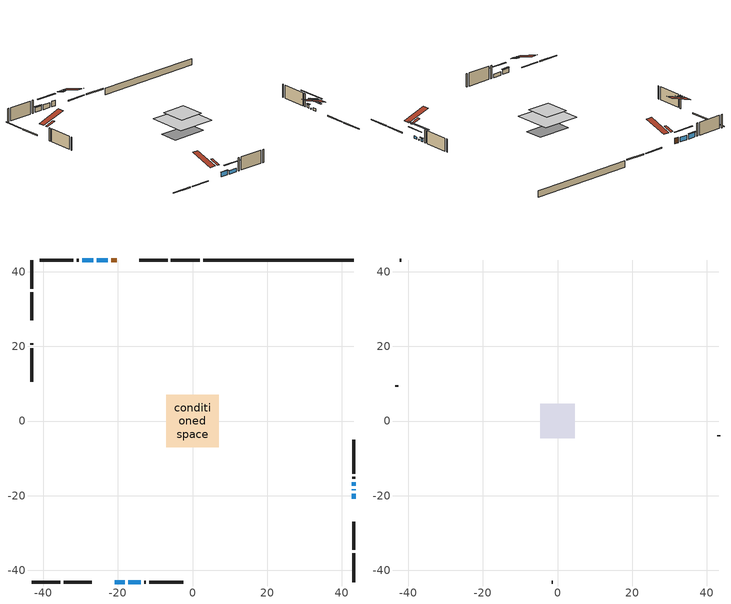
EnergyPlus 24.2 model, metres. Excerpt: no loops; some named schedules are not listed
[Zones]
conditioned space
 floor adiabatic (AdiabaticFloorConstruction): -7.1,-7.1 -7.1,7.1 7.1,7.1 7.1,-7.1 z3.5
 floor foundation (Slab1 construction): -6.6,-3.46 -6.6,3.46 6.6,3.46 6.6,-3.46 z-1.3
 wall outside (RimJoist1 construction): 1.97,43.13 -5.76,43.13 / -43.13,-43.13 -35.4,-43.13 / -43.13,43.13 -43.13,35.4 / 43.13,-43.13 43.13,-35.4 z1.06:1.36
 wall outside (RimJoist2 construction): -6.69,43.13 -14.23,43.13 / -34.47,-43.13 -26.93,-43.13 / -43.13,34.47 -43.13,26.93 / 43.13,-34.47 43.13,-26.93 z1.06:1.36
 wall outside (AdiabaticWallConstruction 1): -20.28,43.13 -21.83,43.13 z1.06:3.09
 wall outside (AdiabaticWallConstruction): 43.13,-20.88 43.13,-19.49 z1.06:1.89; -20.88,-43.13 -18.13,-43.13 z1.06:2.71; 43.13,-18.57 43.13,-18.27 z1.06:1.41; -22.76,43.13 -25.72,43.13 / -26.64,43.13 -29.6,43.13 z1.06:2.83; -17.2,-43.13 -13.82,-43.13 z1.06:2.4; 43.13,-17.35 43.13,-16.36 z1.06:2.24
 wall outside (Wall1 construction): -30.53,43.13 -30.97,43.13 / -12.9,-43.13 -12.46,-43.13 / -43.13,20.88 -43.13,20.45 / 43.13,-15.43 43.13,-15 z1.06:5.94
 wall outside (Wall2 construction): -31.9,43.13 -40.94,43.13 / -11.53,-43.13 -2.48,-43.13 / -43.13,19.52 -43.13,10.47 / 43.13,-14.07 43.13,-5.02 z1.06:5.94
 wall foundation (FoundationWall1 construction): 2.9,43.13,-1.3 2.9,43.13,1.06 39.11,43.13,1.06 39.11,43.13,1.04 43.13,43.13,1.04 43.13,43.13,-1.3
 window (WindowConstruction): 43.13,-20.88 43.13,-19.49 z1.06:1.89
 window (WindowConstruction 5): -20.88,-43.13 -18.13,-43.13 z1.06:2.71
 window (WindowConstruction 6): 43.13,-18.56 43.13,-18.28 z1.06:1.4
 window (WindowConstruction 1): -22.76,43.13 -25.72,43.13 z1.06:2.82
 window (WindowConstruction 2): -17.2,-43.13 -13.82,-43.13 z1.06:2.4
 window (WindowConstruction 3): 43.13,-17.35 43.13,-16.36 z1.06:2.24
 window (WindowConstruction 4): -26.64,43.13 -29.6,43.13 z1.06:2.82
 door (Door): -20.28,43.13 -21.83,43.13 z1.06:3.09
 ceiling adiabatic (AdiabaticFloorConstruction): 7.1,-7.1 7.1,7.1 -7.1,7.1 -7.1,-7.1 z3.5
 roof outside (Roof2 construction): -19.35,43.13,5.94 -19.35,39.71,7.08 -18.45,39.71,7.08 -18.45,43.13,5.94; -21.81,-43.13,5.94 -21.81,-39.71,7.08 -22.71,-39.71,7.08 -22.71,-43.13,5.94; -43.13,21.81,5.94 -39.71,21.81,7.08 -39.71,22.71,7.08 -43.13,22.71,5.94; 43.13,-21.81,5.94 39.71,-21.81,7.08 39.71,-22.71,7.08 43.13,-22.71,5.94
attic - vented
 floor to conditioned space (Floor1 construction Reversed): -4.59,-4.59 -4.59,4.59 4.59,4.59 4.59,-4.59 z5.94
 wall outside (Wall4 construction): -41.87,43.13 -42.21,43.13 / -1.56,-43.13 -1.22,-43.13 / -43.13,9.54 -43.13,9.21 / 43.13,-4.09 43.13,-3.76 z1.06:5.94
 roof outside (Roof1 construction): -17.52,43.13,5.94 -17.52,34.19,8.92 -15.16,34.19,8.92 -15.16,43.13,5.94; -23.64,-43.13,5.94 -23.64,-34.19,8.92 -26,-34.19,8.92 -26,-43.13,5.94; -43.13,23.64,5.94 -34.19,23.64,8.92 -34.19,26,8.92 -43.13,26,5.94; 43.13,-23.64,5.94 34.19,-23.64,8.92 34.19,-26,8.92 43.13,-26,5.94
shading: 43.13,-16.85 43.13,-23.52 43.55,-23.52 43.55,-16.85 z4.53; -17.93,-43.13 -21.08,-43.13 -21.08,-43.55 -17.93,-43.55 z2.91; 43.13,-13.2 43.13,-23.65 43.55,-23.65 43.55,-13.2 z6.49; -28.36,43.13 -20.12,43.13 -20.12,43.55 -28.36,43.55 z5.46; -11.19,-43.13 -19.84,-43.13 -19.84,-43.55 -11.19,-43.55 z5.04; 43.13,-16.16 43.13,-17.55 43.55,-17.55 43.55,-16.16 z2.44; -29.8,43.13 -26.44,43.13 -26.44,43.55 -29.8,43.55 z3.03
[Building]
Building 1: Terrain=Suburbs
[Site:Location]
Winnipeg Intl AP_MB: Latitude {deg}=49.91; Longitude {deg}=-97.24; Time Zone {hr}=-6; Elevation {m}=239; Keep Site Location Information=Yes
[Site:GroundTemperature:Shallow]
-2.46526, -5.11642, -5.32873, -4.07063, 0.979979, 6.00706, 10.3653, 13.1261, 13.3606, 11.1152, 6.8681, 1.99523
[Site:WaterMainsTemperature]
Calculation Method=Schedule; Temperature Schedule=mains temperature schedule
[Material] Roughness=Rough; Thermal Absorptance=0.9
Name | Thickness {m} | Conductivity {W/m-K} | Density {kg/m3} | Specific Heat {J/kg-K} | Solar Absorptance | Visible Absorptance
asphalt or fiberglass shingles | 0.00635 | 0.162714 | 1121.4 | 1465.45 | 0.84 | 0.84
ceiling loosefill ins | 0.254 | 0.0480833 | 16.02 | 1046.75 | 0.7 | 0.7
ceiling stud and cavity | 0.1397 | 0.157727 | 65.682 | 1177.47 | 0.7 | 0.7
concrete 4.0 in. | 0.1016 | 1.803125 | 2242.8 | 837.4 | 0.7 | 0.7
concrete 8.0 in. | 0.2032 | 1.803125 | 2242.8 | 837.4 | 0.7 | 0.7
door material | 0.04445 | 0.053851 | 512.64 | 1214.23 | 0.7 | 0.7
exterior vertical ins | 0.0369022 | 0.029427 | 32.04 | 1214.23 | 0.7 | 0.7
floor covering | 0.0127 | 0.0433444 | 54.468 | 1339.84 | 0.6 | 0.6
floor rigid ins; wall rigid ins | 0.512978 | 0.029427 | 32.04 | 1214.23 | 0.7 | 0.7
floor stud and cavity | 0.1397 | 1.75129 | 37.0049 | 1207.88 | 0.7 | 0.7
furniture material conditioned space 1 | 0.1524 | 0.115458 | 640.8 | 1214.23 | 0.6 | 0.6
gypsum board | 0.0127 | 0.160291 | 801 | 837.4 | 0.6 | 0.6
gypsum board 1 | 0.0127 | 0.160291 | 801 | 837.4 | 0.7 | 0.7
osb sheathing 0.5 in. | 0.0127 | 0.115458 | 512.64 | 1214.23 | 0.7 | 0.7
osb sheathing 0.75 in. | 0.01905 | 0.115458 | 512.64 | 1214.23 | 0.7 | 0.7
osb sheathing 2.0 in. | 0.0508 | 0.115458 | 512.64 | 1214.23 | 0.7 | 0.7
rim joist stud and cavity | 0.0508 | 0.0451784 | 125.044 | 1163.47 | 0.6 | 0.6
rim joist stud and cavity 1 | 0.0508 | 0.0448274 | 125.044 | 1163.47 | 0.6 | 0.6
roof stud and cavity | 0.2032 | 0.171782 | 78.34581 | 1123.46 | 0.7 | 0.7
wall stud and cavity | 0.1397 | 0.100683 | 139.0536 | 1170.24 | 0.7 | 0.7
wall stud and cavity 1 | 0.1397 | 0.0934493 | 139.0536 | 1170.24 | 0.7 | 0.7
wall stud and cavity 2 | 0.0889 | 6.1454 | 50.32683 | 1063.81 | 0.6 | 0.6
wall stud and cavity 3 | 0.0889 | 0.380278 | 52.3479 | 1209.89 | 0.7 | 0.7
wall stud and cavity 4 | 0.0889 | 0.391764 | 83.0341 | 1211.67 | 0.7 | 0.7
wood siding | 0.0254 | 0.102417 | 544.68 | 1172.36 | 0.4 | 0.4
wood siding 1 | 0.00254 | 0.102417 | 544.68 | 1172.36 | 0.4 | 0.4
wood siding 2; wood siding 3; wood siding 4 | 0.0254 | 0.102417 | 544.68 | 1172.36 | 0.7 | 0.7
[WindowMaterial:SimpleGlazingSystem]
Name | U-Factor {W/m2-K} | Solar Heat Gain Coefficient
WindowMaterial | 1.97197 | 0.52
WindowMaterial 1 | 1.71532 | 0.58
WindowMaterial 2 | 1.79084 | 0.56
WindowMaterial 3 | 1.83456 | 0.55
WindowMaterial 4 | 1.73293 | 0.58
WindowMaterial 5 | 3.24952 | 0.43
[Construction]
AdiabaticFloorConstruction: floor stud and cavity, floor rigid ins, osb sheathing 0.75 in., floor covering
AdiabaticWallConstruction: wood siding 3, wall rigid ins, wall stud and cavity 3, gypsum board
AdiabaticWallConstruction 1: wood siding 4, wall rigid ins, wall stud and cavity 3, gypsum board
Door: door material
Floor1 construction Reversed: gypsum board, ceiling stud and cavity, ceiling loosefill ins
FoundationWall1 construction: concrete 8.0 in., gypsum board 1
furniture construction conditioned space 1: furniture material conditioned space 1
PartitionWallConstruction: gypsum board, wall stud and cavity 4, gypsum board
RimJoist1 construction: wood siding 2, osb sheathing 2.0 in., rim joist stud and cavity
RimJoist2 construction: wood siding 2, osb sheathing 2.0 in., rim joist stud and cavity 1
Roof1 construction: asphalt or fiberglass shingles
Roof2 construction: asphalt or fiberglass shingles, osb sheathing 0.75 in., roof stud and cavity, gypsum board
Slab1 construction: concrete 4.0 in.
Wall1 construction: wood siding, osb sheathing 0.5 in., wall stud and cavity, gypsum board
Wall2 construction: wood siding, osb sheathing 0.5 in., wall stud and cavity 1, gypsum board
Wall4 construction: wood siding 1, wall stud and cavity 2
WindowConstruction: WindowMaterial
WindowConstruction 1; WindowConstruction 4: WindowMaterial 1
WindowConstruction 2: WindowMaterial 2
WindowConstruction 3: WindowMaterial 3
WindowConstruction 5: WindowMaterial 4
WindowConstruction 6: WindowMaterial 5
[Zone] Multiplier=1; Part of Total Floor Area=Yes
Name | Volume {m3}
attic - vented | 40.7644
conditioned space | 732
[Space]
Name | Zone | Volume {m3}
attic - vented 1 | attic - vented | 40.7644
conditioned space 1 | conditioned space | 732
[ZoneInfiltration:EffectiveLeakageArea]
infil attic - vented 1: Zone or Space=attic - vented 1; Schedule=Always On Discrete; Effective Air Leakage Area {cm2}=2808.67; Stack Coefficient=0.000546364; Wind Coefficient=1.57929e-05
[ZoneMixing]
whole house fan mix: Zone or Space=attic - vented; Schedule=Always On Continuous; Design Flow Rate Calculation Method=Flow/Zone; Design Flow Rate {m3/s}=0; Source Zone or Space=conditioned space
[SurfaceProperty:ExposedFoundationPerimeter]
Slab1: Exposed Perimeter Calculation Method=TotalExposedPerimeter; Total Exposed Perimeter {m}=40.233
[InternalMass] Zone or ZoneList=conditioned space; Space or SpaceList=conditioned space 1
Name | Construction | Surface Area {m2}
furniture mass conditioned space 1 | furniture construction conditioned space 1 | 117.124
partition wall mass | PartitionWallConstruction | 292.81
[Lights]
interior lighting: Zone or ZoneList or Space or SpaceList=conditioned space 1; Schedule=interior lighting schedule; Design Level Calculation Method=LightingLevel; Lighting Level {W}=343.2; Return Air Fraction=0; Fraction Radiant=0.6; Fraction Visible=0.2; Fraction Replaceable=1
[People]
occupants: Zone or ZoneList or Space or SpaceList=conditioned space 1; Number of People Schedule=occupants schedule; Number of People Calculation Method=People; Number of People=3; Fraction Radiant=0.314171; Sensible Heat Fraction=0.56303; Activity Level Schedule=occupants activity schedule; Carbon Dioxide Generation Rate {m3/s-W}=0; Enable ASHRAE 55 Comfort Warnings=No; Mean Radiant Temperature Calculation Type=EnclosureAveraged
[ElectricEquipment] Zone or ZoneList or Space or SpaceList=conditioned space 1; Design Level Calculation Method=EquipmentLevel
Name | Schedule | Design Level {W} | Fraction Latent | Fraction Radiant | Fraction Lost
clothes dryer | clothes dryer schedule | 140.772 | 0.015 | 0.081 | 0.85
clothes washer | clothes washer schedule | 32.1985 | 0.03 | 0.162 | 0.7
cooking range | cooking range schedule | 215.147 | 0.08 | 0.432 | 0.2
dishwasher | dishwasher schedule | 66.8632 | 0.3 | 0.18 | 0.4
fridge | fridge schedule | 72.9452 | 0 | 0.6 | 0
mech vent house fan | mech vent house fan schedule | 0 | 0 | 0 | 1
mech vent house fan cfis | mech vent house fan cfis schedule | 0 | 0 | 0 | 0
misc plug loads | misc plug loads schedule | 494.7 | 0.045 | 0.513 | 0.1
whole house fan | Always On Discrete | 0 | 0 | 0 | 1
[OtherEquipment] Zone or ZoneList or Space or SpaceList=conditioned space 1; Design Level Calculation Method=EquipmentLevel
Name | Fuel Type | Schedule | Design Level {W} | Fraction Latent | Fraction Radiant | Fraction Lost
clothes dryer 1 | Electricity | clothes dryer schedule | 0 | 0.015 | 0.081 | 0.85
cooking range 1 | Electricity | cooking range schedule | 0 | 0.08 | 0.432 | 0.2
general water use latent | None | general water use schedule | 62.594 | 1 | 0 | 0
general water use sensible | None | general water use schedule | -61.6891 | 0 | 0.6 | 0
mech vent house fan latent load | None | Always On Discrete | 0 | 1 | 0 | 0
mech vent house fan sensible load | None | Always On Discrete | 0 | 0 | 0 | 0
water heater energy adjustment1 | Electricity | Always On Discrete | 0.01 | 0 | 0 | 1
[ZoneInfiltration:DesignFlowRate] Zone or ZoneList or Space or SpaceList=conditioned space 1; Schedule=Always On Discrete; Design Flow Rate Calculation Method=Flow/Zone; Design Flow Rate {m3/s}=0
infil flow; natural vent flow; whole house fan flow
[AvailabilityManager:Scheduled]
central ac and furnace airloop Availability Manager: Schedule=Always On Discrete
[Foundation:Kiva]
Foundation Kiva 1: Initial Indoor Air Temperature {C}=21; Wall Height Above Grade {m}=1.06; Wall Depth Below Slab {m}=0.2032; Custom Block Material Name 1=exterior vertical ins; Custom Block Depth 1 {m}=2.36001; Custom Block X Position 1 {m}=0.2159; Custom Block Z Position 1 {m}=0
[Foundation:Kiva:Settings]
Soil Conductivity {W/m-K}=0.849921; Soil Density {kg/m3}=1842.3; Soil Specific Heat {J/kg-K}=418.7; Ground Solar Absorptivity=0.9; Ground Thermal Absorptivity=0.9; Ground Surface Roughness {m}=0.03; Far-Field Width {m}=40; Deep-Ground Boundary Condition=ZeroFlux; Deep-Ground Depth {m}=40; Minimum Cell Dimension {m}=0.2; Maximum Cell Growth Coefficient=3; Simulation Timestep=Timestep
[Exterior:Lights]
exterior lighting: Schedule=exterior lighting schedule; Design Level {W}=75.6
[EnergyManagementSystem:GlobalVariable]
central_ac_and_furnace_airloop_Fan_RTF
infil_program_Qfan
infil_program_Qinf
natural_vent_program_Qnv
natural_vent_program_Qwhf
[EnergyManagementSystem:Sensor]
Name | Output:Variable or Output:Meter Index Key | Output:Variable or Output:Meter
airflow_gain | infil flow | Infiltration Sensible Heat Gain Energy
airflow_gain_1 | natural vent flow | Infiltration Sensible Heat Gain Energy
airflow_gain_2 | whole house fan flow | Infiltration Sensible Heat Gain Energy
airflow_loss | infil flow | Infiltration Sensible Heat Loss Energy
airflow_loss_1 | natural vent flow | Infiltration Sensible Heat Loss Energy
airflow_loss_2 | whole house fan flow | Infiltration Sensible Heat Loss Energy
clg_load_cond |  | Cooling:EnergyTransfer:Zone:CONDITIONED SPACE
clg_sp_s; clg_sp_s_1 | cooling setpoint | Schedule Value
clothes_dryer_exhaust_0_sch_s | clothes dryer exhaust 0 schedule | Schedule Value
cool_season | cooling season schedule | Schedule Value
htg_load_cond |  | Heating:EnergyTransfer:Zone:CONDITIONED SPACE
htg_sp_s; htg_sp_s_1 | heating setpoint | Schedule Value
ig_ee_conv | clothes dryer | Electric Equipment Convective Heating Energy
ig_ee_conv_2 | cooking range | Electric Equipment Convective Heating Energy
ig_ee_conv_4 | fridge | Electric Equipment Convective Heating Energy
ig_ee_conv_5 | misc plug loads | Electric Equipment Convective Heating Energy
ig_ee_conv_6 | whole house fan | Electric Equipment Convective Heating Energy
ig_ee_rad | clothes dryer | Electric Equipment Radiant Heating Energy
ig_ee_rad_2 | cooking range | Electric Equipment Radiant Heating Energy
ig_ee_rad_4 | fridge | Electric Equipment Radiant Heating Energy
ig_ee_rad_5 | misc plug loads | Electric Equipment Radiant Heating Energy
ig_ee_rad_6 | whole house fan | Electric Equipment Radiant Heating Energy
ig_lgt_conv | interior lighting | Lights Convective Heating Energy
ig_lgt_rad | interior lighting | Lights Radiant Heating Energy
ig_lgt_vis | interior lighting | Lights Visible Radiation Heating Energy
ig_oe_conv | clothes dryer 1 | Other Equipment Convective Heating Energy
ig_oe_conv_1 | cooking range 1 | Other Equipment Convective Heating Energy
ig_oe_conv_2 | general water use latent | Other Equipment Convective Heating Energy
ig_oe_conv_3 | general water use sensible | Other Equipment Convective Heating Energy
ig_oe_conv_4 | water heater energy adjustment1 | Other Equipment Convective Heating Energy
ig_oe_rad | clothes dryer 1 | Other Equipment Radiant Heating Energy
ig_oe_rad_1 | cooking range 1 | Other Equipment Radiant Heating Energy
ig_oe_rad_2 | general water use latent | Other Equipment Radiant Heating Energy
ig_oe_rad_3 | general water use sensible | Other Equipment Radiant Heating Energy
ig_oe_rad_4 | water heater energy adjustment1 | Other Equipment Radiant Heating Energy
ig_ppl_conv | occupants | People Convective Heating Energy
ig_ppl_rad | occupants | People Radiant Heating Energy
im_conv | furniture mass conditioned space 1 | Surface Inside Face Convection Heat Gain Energy
im_conv_1 | partition wall mass | Surface Inside Face Convection Heat Gain Energy
im_ig | furniture mass conditioned space 1 | Surface Inside Face Internal Gains Radiation Heat Gain Energy
im_ig_1 | partition wall mass | Surface Inside Face Internal Gains Radiation Heat Gain Energy
im_lgt | furniture mass conditioned space 1 | Surface Inside Face Lights Radiation Heat Gain Energy
im_lgt_1 | partition wall mass | Surface Inside Face Lights Radiation Heat Gain Energy
im_sol | furniture mass conditioned space 1 | Surface Inside Face Solar Radiation Heat Gain Energy
im_sol_1 | partition wall mass | Surface Inside Face Solar Radiation Heat Gain Energy
im_surf | furniture mass conditioned space 1 | Surface Inside Face Net Surface Thermal Radiation Heat Gain Energy
im_surf_1 | partition wall mass | Surface Inside Face Net Surface Thermal Radiation Heat Gain Energy
mv_conv | mech vent house fan | Electric Equipment Convective Heating Energy
mv_conv_1 | mech vent house fan cfis | Electric Equipment Convective Heating Energy
mv_conv_2 | mech vent house fan latent load | Other Equipment Convective Heating Energy
mv_conv_3 | mech vent house fan sensible load | Other Equipment Convective Heating Energy
mv_rad | mech vent house fan | Electric Equipment Radiant Heating Energy
mv_rad_1 | mech vent house fan cfis | Electric Equipment Radiant Heating Energy
mv_rad_2 | mech vent house fan latent load | Other Equipment Radiant Heating Energy
mv_rad_3 | mech vent house fan sensible load | Other Equipment Radiant Heating Energy
natural_vent_s | natural vent schedule | Schedule Value
out_pb_s |  | Site Outdoor Air Barometric Pressure
out_wt_s |  | Site Outdoor Air Humidity Ratio
site_vw_s |  | Site Wind Speed
ss_back_out | Window1 | Surface Window Shortwave from Zone Back Out Window Heat Transfer Rate
ss_back_out_1 | Window11 | Surface Window Shortwave from Zone Back Out Window Heat Transfer Rate
ss_back_out_2 | Window13 | Surface Window Shortwave from Zone Back Out Window Heat Transfer Rate
ss_back_out_3 | Window3 | Surface Window Shortwave from Zone Back Out Window Heat Transfer Rate
ss_back_out_4 | Window5 | Surface Window Shortwave from Zone Back Out Window Heat Transfer Rate
ss_back_out_5 | Window8 | Surface Window Shortwave from Zone Back Out Window Heat Transfer Rate
ss_back_out_6 | Window9 | Surface Window Shortwave from Zone Back Out Window Heat Transfer Rate
ss_conv | Door1 | Surface Inside Face Convection Heat Gain Energy
ss_conv_1 | Window1 | Surface Inside Face Convection Heat Gain Energy
ss_conv_2 | Window11 | Surface Inside Face Convection Heat Gain Energy
ss_conv_3 | Window13 | Surface Inside Face Convection Heat Gain Energy
ss_conv_4 | Window3 | Surface Inside Face Convection Heat Gain Energy
ss_conv_5 | Window5 | Surface Inside Face Convection Heat Gain Energy
ss_conv_6 | Window8 | Surface Inside Face Convection Heat Gain Energy
ss_conv_7 | Window9 | Surface Inside Face Convection Heat Gain Energy
ss_ig | Door1 | Surface Inside Face Internal Gains Radiation Heat Gain Energy
ss_ig_1 | Window1 | Surface Inside Face Internal Gains Radiation Heat Gain Energy
ss_ig_2 | Window11 | Surface Inside Face Internal Gains Radiation Heat Gain Energy
ss_ig_3 | Window13 | Surface Inside Face Internal Gains Radiation Heat Gain Energy
ss_ig_4 | Window3 | Surface Inside Face Internal Gains Radiation Heat Gain Energy
ss_ig_5 | Window5 | Surface Inside Face Internal Gains Radiation Heat Gain Energy
ss_ig_6 | Window8 | Surface Inside Face Internal Gains Radiation Heat Gain Energy
ss_ig_7 | Window9 | Surface Inside Face Internal Gains Radiation Heat Gain Energy
ss_lgt | Door1 | Surface Inside Face Lights Radiation Heat Gain Energy
ss_sol | Door1 | Surface Inside Face Solar Radiation Heat Gain Energy
ss_surf | Door1 | Surface Inside Face Net Surface Thermal Radiation Heat Gain Energy
ss_surf_1 | Window1 | Surface Inside Face Net Surface Thermal Radiation Heat Gain Energy
ss_surf_2 | Window11 | Surface Inside Face Net Surface Thermal Radiation Heat Gain Energy
ss_surf_3 | Window13 | Surface Inside Face Net Surface Thermal Radiation Heat Gain Energy
ss_surf_4 | Window3 | Surface Inside Face Net Surface Thermal Radiation Heat Gain Energy
ss_surf_5 | Window5 | Surface Inside Face Net Surface Thermal Radiation Heat Gain Energy
ss_surf_6 | Window8 | Surface Inside Face Net Surface Thermal Radiation Heat Gain Energy
ss_surf_7 | Window9 | Surface Inside Face Net Surface Thermal Radiation Heat Gain Energy
ss_trans_in | Window1 | Surface Window Transmitted Solar Radiation Rate
ss_trans_in_1 | Window11 | Surface Window Transmitted Solar Radiation Rate
ss_trans_in_2 | Window13 | Surface Window Transmitted Solar Radiation Rate
ss_trans_in_3 | Window3 | Surface Window Transmitted Solar Radiation Rate
ss_trans_in_4 | Window5 | Surface Window Transmitted Solar Radiation Rate
ss_trans_in_5 | Window8 | Surface Window Transmitted Solar Radiation Rate
ss_trans_in_6 | Window9 | Surface Window Transmitted Solar Radiation Rate
ss_trans_out | Window1 | Surface Inside Face Initial Transmitted Diffuse Transmitted Out Window Solar Radiation Rate
ss_trans_out_1 | Window11 | Surface Inside Face Initial Transmitted Diffuse Transmitted Out Window Solar Radiation Rate
ss_trans_out_2 | Window13 | Surface Inside Face Initial Transmitted Diffuse Transmitted Out Window Solar Radiation Rate
ss_trans_out_3 | Window3 | Surface Inside Face Initial Transmitted Diffuse Transmitted Out Window Solar Radiation Rate
ss_trans_out_4 | Window5 | Surface Inside Face Initial Transmitted Diffuse Transmitted Out Window Solar Radiation Rate
ss_trans_out_5 | Window8 | Surface Inside Face Initial Transmitted Diffuse Transmitted Out Window Solar Radiation Rate
ss_trans_out_6 | Window9 | Surface Inside Face Initial Transmitted Diffuse Transmitted Out Window Solar Radiation Rate
s_conv | Floor1 | Surface Inside Face Convection Heat Gain Energy
s_conv_1 | FoundationWall1 | Surface Inside Face Convection Heat Gain Energy
s_conv_10 | RimJoist2:270 | Surface Inside Face Convection Heat Gain Energy
s_conv_11 | RimJoist2:90 | Surface Inside Face Convection Heat Gain Energy
s_conv_12 | Roof2:0 | Surface Inside Face Convection Heat Gain Energy
s_conv_13 | Roof2:180 | Surface Inside Face Convection Heat Gain Energy
s_conv_14 | Roof2:270 | Surface Inside Face Convection Heat Gain Energy
s_conv_15 | Roof2:90 | Surface Inside Face Convection Heat Gain Energy
s_conv_16 | Slab1 | Surface Inside Face Convection Heat Gain Energy
s_conv_17 | Wall1:0 | Surface Inside Face Convection Heat Gain Energy
s_conv_18 | Wall1:180 | Surface Inside Face Convection Heat Gain Energy
s_conv_19 | Wall1:270 | Surface Inside Face Convection Heat Gain Energy
s_conv_2 | inferred conditioned ceiling | Surface Inside Face Convection Heat Gain Energy
s_conv_20 | Wall1:90 | Surface Inside Face Convection Heat Gain Energy
s_conv_21 | Wall2:0 | Surface Inside Face Convection Heat Gain Energy
s_conv_22 | Wall2:180 | Surface Inside Face Convection Heat Gain Energy
s_conv_23 | Wall2:270 | Surface Inside Face Convection Heat Gain Energy
s_conv_24 | Wall2:90 | Surface Inside Face Convection Heat Gain Energy
s_conv_3 | inferred conditioned floor | Surface Inside Face Convection Heat Gain Energy
s_conv_4 | RimJoist1:0 | Surface Inside Face Convection Heat Gain Energy
s_conv_5 | RimJoist1:180 | Surface Inside Face Convection Heat Gain Energy
s_conv_6 | RimJoist1:270 | Surface Inside Face Convection Heat Gain Energy
s_conv_7 | RimJoist1:90 | Surface Inside Face Convection Heat Gain Energy
s_conv_8 | RimJoist2:0 | Surface Inside Face Convection Heat Gain Energy
s_conv_9 | RimJoist2:180 | Surface Inside Face Convection Heat Gain Energy
s_ig | Floor1 | Surface Inside Face Internal Gains Radiation Heat Gain Energy
s_ig_1 | FoundationWall1 | Surface Inside Face Internal Gains Radiation Heat Gain Energy
s_ig_10 | RimJoist2:270 | Surface Inside Face Internal Gains Radiation Heat Gain Energy
s_ig_11 | RimJoist2:90 | Surface Inside Face Internal Gains Radiation Heat Gain Energy
s_ig_12 | Roof2:0 | Surface Inside Face Internal Gains Radiation Heat Gain Energy
s_ig_13 | Roof2:180 | Surface Inside Face Internal Gains Radiation Heat Gain Energy
s_ig_14 | Roof2:270 | Surface Inside Face Internal Gains Radiation Heat Gain Energy
s_ig_15 | Roof2:90 | Surface Inside Face Internal Gains Radiation Heat Gain Energy
s_ig_16 | Slab1 | Surface Inside Face Internal Gains Radiation Heat Gain Energy
s_ig_17 | Wall1:0 | Surface Inside Face Internal Gains Radiation Heat Gain Energy
s_ig_18 | Wall1:180 | Surface Inside Face Internal Gains Radiation Heat Gain Energy
s_ig_19 | Wall1:270 | Surface Inside Face Internal Gains Radiation Heat Gain Energy
s_ig_2 | inferred conditioned ceiling | Surface Inside Face Internal Gains Radiation Heat Gain Energy
s_ig_20 | Wall1:90 | Surface Inside Face Internal Gains Radiation Heat Gain Energy
s_ig_21 | Wall2:0 | Surface Inside Face Internal Gains Radiation Heat Gain Energy
s_ig_22 | Wall2:180 | Surface Inside Face Internal Gains Radiation Heat Gain Energy
s_ig_23 | Wall2:270 | Surface Inside Face Internal Gains Radiation Heat Gain Energy
s_ig_24 | Wall2:90 | Surface Inside Face Internal Gains Radiation Heat Gain Energy
s_ig_3 | inferred conditioned floor | Surface Inside Face Internal Gains Radiation Heat Gain Energy
s_ig_4 | RimJoist1:0 | Surface Inside Face Internal Gains Radiation Heat Gain Energy
s_ig_5 | RimJoist1:180 | Surface Inside Face Internal Gains Radiation Heat Gain Energy
s_ig_6 | RimJoist1:270 | Surface Inside Face Internal Gains Radiation Heat Gain Energy
s_ig_7 | RimJoist1:90 | Surface Inside Face Internal Gains Radiation Heat Gain Energy
s_ig_8 | RimJoist2:0 | Surface Inside Face Internal Gains Radiation Heat Gain Energy
s_ig_9 | RimJoist2:180 | Surface Inside Face Internal Gains Radiation Heat Gain Energy
s_lgt | Floor1 | Surface Inside Face Lights Radiation Heat Gain Energy
s_lgt_1 | FoundationWall1 | Surface Inside Face Lights Radiation Heat Gain Energy
s_lgt_10 | RimJoist2:270 | Surface Inside Face Lights Radiation Heat Gain Energy
